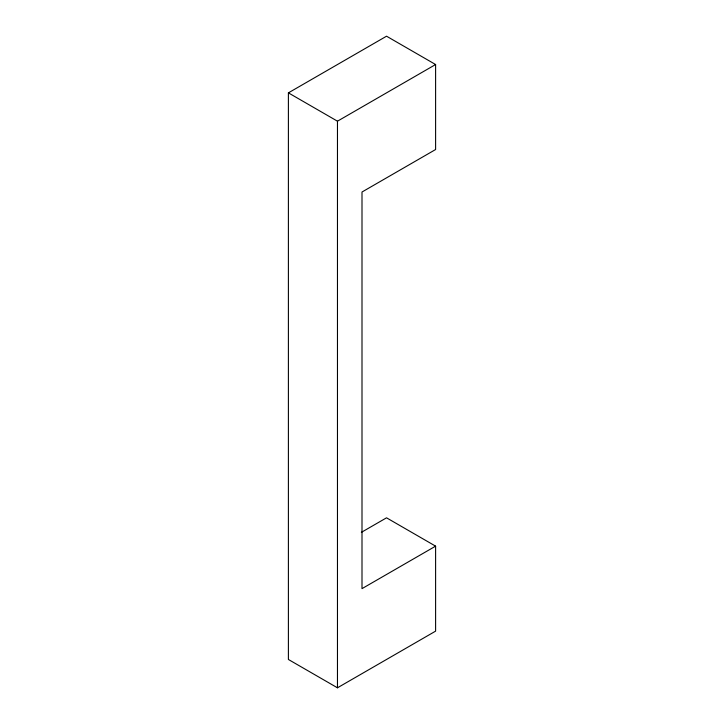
<?xml version="1.0" encoding="UTF-8"?>
<svg xmlns="http://www.w3.org/2000/svg" width="724" height="724" viewBox="0 0 724 724"><rect width="100%" height="100%" fill="white"/><g stroke="black" fill="none" stroke-linecap="round" stroke-linejoin="round"><path stroke-width="1.09" d="M288.396 92.862L386.535 36.2L435.604 64.526L435.604 149.524L362 192.014L362 588.639L435.604 546.149L435.604 631.138L337.465 687.8L288.396 659.474L288.396 92.862L337.465 121.189L435.604 64.526M361.357 532.357L386.535 517.814L435.604 546.149M337.465 121.189L337.465 687.8"/></g></svg>
